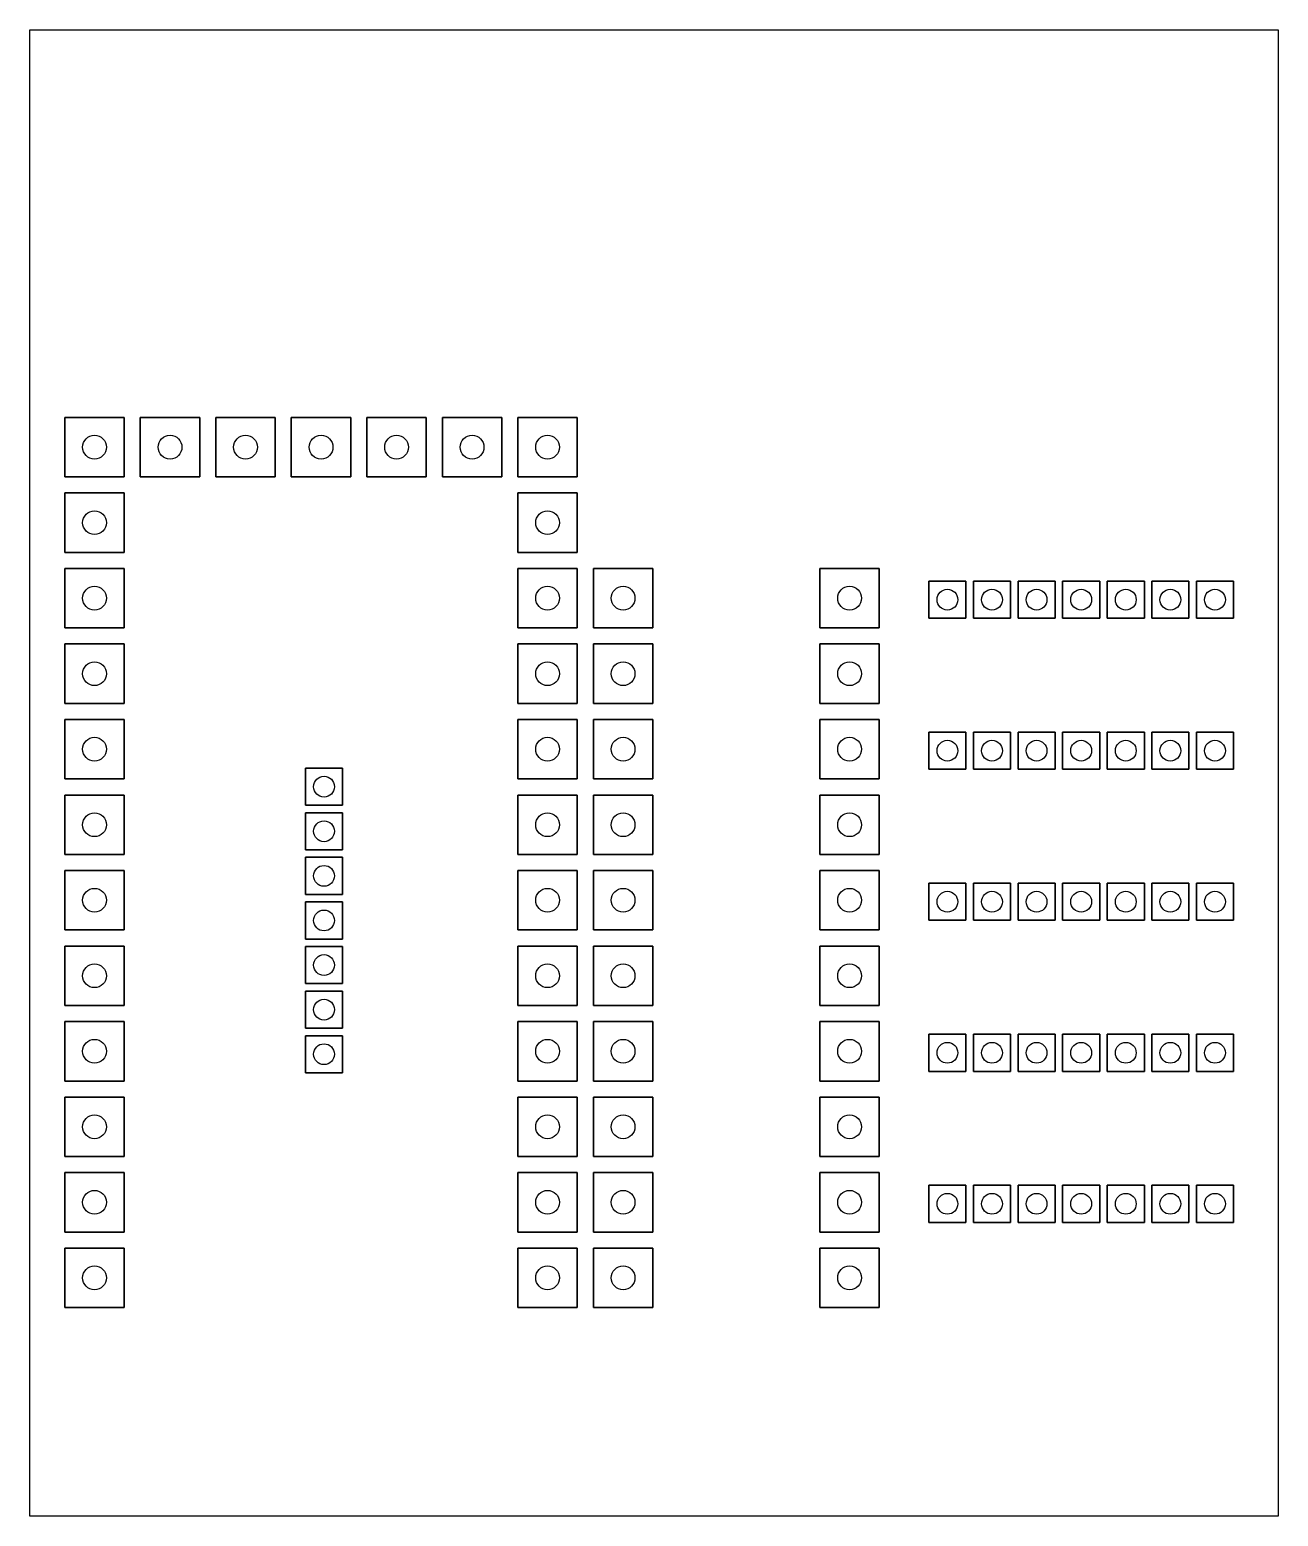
# Model space of a CAD drawing. Header units: millimetres. Extents: x -42 to 0, y 0 to 50.
import ezdxf

# ---------------------------------------------------------------- set-up
doc = ezdxf.new("R2010")
doc.units = ezdxf.units.MM
doc.layers.get('0').update_dxf_attribs({"linetype": 'CONTINUOUS'})

msp = doc.modelspace()

# ---------------------------------------------------------------- linework, layer by layer
for points in [[(-42, 0), (-42, 50), (0, 50), (0, 0)], [(-40.82, 34.96), (-40.82, 36.96), (-38.82, 36.96), (-38.82, 34.96)], [(-40.82, 36.96), (-40.82, 34.96), (-38.82, 34.96), (-38.82, 36.96)], [(-38.28, 34.96), (-38.28, 36.96), (-36.28, 36.96), (-36.28, 34.96)], [(-38.28, 36.96), (-38.28, 34.96), (-36.28, 34.96), (-36.28, 36.96)], [(-35.74, 34.96), (-35.74, 36.96), (-33.74, 36.96), (-33.74, 34.96)], [(-35.74, 36.96), (-35.74, 34.96), (-33.74, 34.96), (-33.74, 36.96)], [(-33.2, 34.96), (-33.2, 36.96), (-31.2, 36.96), (-31.2, 34.96)], [(-33.2, 36.96), (-33.2, 34.96), (-31.2, 34.96), (-31.2, 36.96)], [(-30.66, 34.96), (-30.66, 36.96), (-28.66, 36.96), (-28.66, 34.96)], [(-30.66, 36.96), (-30.66, 34.96), (-28.66, 34.96), (-28.66, 36.96)], [(-28.12, 34.96), (-28.12, 36.96), (-26.12, 36.96), (-26.12, 34.96)], [(-28.12, 36.96), (-28.12, 34.96), (-26.12, 34.96), (-26.12, 36.96)], [(-25.58, 34.96), (-25.58, 36.96), (-23.58, 36.96), (-23.58, 34.96)], [(-25.58, 36.96), (-25.58, 34.96), (-23.58, 34.96), (-23.58, 36.96)], [(-40.82, 32.42), (-40.82, 34.42), (-38.82, 34.42), (-38.82, 32.42)], [(-40.82, 34.42), (-40.82, 32.42), (-38.82, 32.42), (-38.82, 34.42)], [(-25.58, 32.42), (-25.58, 34.42), (-23.58, 34.42), (-23.58, 32.42)], [(-25.58, 34.42), (-25.58, 32.42), (-23.58, 32.42), (-23.58, 34.42)], [(-40.82, 29.88), (-40.82, 31.88), (-38.82, 31.88), (-38.82, 29.88)], [(-40.82, 31.88), (-40.82, 29.88), (-38.82, 29.88), (-38.82, 31.88)], [(-25.58, 29.88), (-25.58, 31.88), (-23.58, 31.88), (-23.58, 29.88)], [(-25.58, 31.88), (-25.58, 29.88), (-23.58, 29.88), (-23.58, 31.88)], [(-23.04, 29.88), (-23.04, 31.88), (-21.04, 31.88), (-21.04, 29.88)], [(-23.04, 31.88), (-23.04, 29.88), (-21.04, 29.88), (-21.04, 31.88)], [(-15.42, 29.88), (-15.42, 31.88), (-13.42, 31.88), (-13.42, 29.88)], [(-15.42, 31.88), (-15.42, 29.88), (-13.42, 29.88), (-13.42, 31.88)], [(-11.755, 30.205), (-11.755, 31.455), (-10.505, 31.455), (-10.505, 30.205)], [(-11.755, 31.455), (-11.755, 30.205), (-10.505, 30.205), (-10.505, 31.455)], [(-10.255, 30.205), (-10.255, 31.455), (-9.005, 31.455), (-9.005, 30.205)], [(-10.255, 31.455), (-10.255, 30.205), (-9.005, 30.205), (-9.005, 31.455)], [(-8.755, 30.205), (-8.755, 31.455), (-7.505, 31.455), (-7.505, 30.205)], [(-8.755, 31.455), (-8.755, 30.205), (-7.505, 30.205), (-7.505, 31.455)], [(-7.255, 30.205), (-7.255, 31.455), (-6.005, 31.455), (-6.005, 30.205)], [(-7.255, 31.455), (-7.255, 30.205), (-6.005, 30.205), (-6.005, 31.455)], [(-5.755, 30.205), (-5.755, 31.455), (-4.505, 31.455), (-4.505, 30.205)], [(-5.755, 31.455), (-5.755, 30.205), (-4.505, 30.205), (-4.505, 31.455)], [(-4.255, 30.205), (-4.255, 31.455), (-3.005, 31.455), (-3.005, 30.205)], [(-4.255, 31.455), (-4.255, 30.205), (-3.005, 30.205), (-3.005, 31.455)], [(-2.755, 30.205), (-2.755, 31.455), (-1.505, 31.455), (-1.505, 30.205)], [(-2.755, 31.455), (-2.755, 30.205), (-1.505, 30.205), (-1.505, 31.455)], [(-40.82, 27.34), (-40.82, 29.34), (-38.82, 29.34), (-38.82, 27.34)], [(-40.82, 29.34), (-40.82, 27.34), (-38.82, 27.34), (-38.82, 29.34)], [(-25.58, 27.34), (-25.58, 29.34), (-23.58, 29.34), (-23.58, 27.34)], [(-25.58, 29.34), (-25.58, 27.34), (-23.58, 27.34), (-23.58, 29.34)], [(-23.04, 27.34), (-23.04, 29.34), (-21.04, 29.34), (-21.04, 27.34)], [(-23.04, 29.34), (-23.04, 27.34), (-21.04, 27.34), (-21.04, 29.34)], [(-15.42, 27.34), (-15.42, 29.34), (-13.42, 29.34), (-13.42, 27.34)], [(-15.42, 29.34), (-15.42, 27.34), (-13.42, 27.34), (-13.42, 29.34)], [(-40.82, 24.8), (-40.82, 26.8), (-38.82, 26.8), (-38.82, 24.8)], [(-40.82, 26.8), (-40.82, 24.8), (-38.82, 24.8), (-38.82, 26.8)], [(-25.58, 24.8), (-25.58, 26.8), (-23.58, 26.8), (-23.58, 24.8)], [(-25.58, 26.8), (-25.58, 24.8), (-23.58, 24.8), (-23.58, 26.8)], [(-23.04, 24.8), (-23.04, 26.8), (-21.04, 26.8), (-21.04, 24.8)], [(-23.04, 26.8), (-23.04, 24.8), (-21.04, 24.8), (-21.04, 26.8)], [(-15.42, 24.8), (-15.42, 26.8), (-13.42, 26.8), (-13.42, 24.8)], [(-15.42, 26.8), (-15.42, 24.8), (-13.42, 24.8), (-13.42, 26.8)], [(-11.755, 25.125), (-11.755, 26.375), (-10.505, 26.375), (-10.505, 25.125)], [(-11.755, 26.375), (-11.755, 25.125), (-10.505, 25.125), (-10.505, 26.375)], [(-10.255, 25.125), (-10.255, 26.375), (-9.005, 26.375), (-9.005, 25.125)], [(-10.255, 26.375), (-10.255, 25.125), (-9.005, 25.125), (-9.005, 26.375)], [(-8.755, 25.125), (-8.755, 26.375), (-7.505, 26.375), (-7.505, 25.125)], [(-8.755, 26.375), (-8.755, 25.125), (-7.505, 25.125), (-7.505, 26.375)], [(-7.255, 25.125), (-7.255, 26.375), (-6.005, 26.375), (-6.005, 25.125)], [(-7.255, 26.375), (-7.255, 25.125), (-6.005, 25.125), (-6.005, 26.375)], [(-5.755, 25.125), (-5.755, 26.375), (-4.505, 26.375), (-4.505, 25.125)], [(-5.755, 26.375), (-5.755, 25.125), (-4.505, 25.125), (-4.505, 26.375)], [(-4.255, 25.125), (-4.255, 26.375), (-3.005, 26.375), (-3.005, 25.125)], [(-4.255, 26.375), (-4.255, 25.125), (-3.005, 25.125), (-3.005, 26.375)], [(-2.755, 25.125), (-2.755, 26.375), (-1.505, 26.375), (-1.505, 25.125)], [(-2.755, 26.375), (-2.755, 25.125), (-1.505, 25.125), (-1.505, 26.375)], [(-32.725, 23.915), (-32.725, 25.165), (-31.475, 25.165), (-31.475, 23.915)], [(-32.725, 25.165), (-32.725, 23.915), (-31.475, 23.915), (-31.475, 25.165)], [(-40.82, 22.26), (-40.82, 24.26), (-38.82, 24.26), (-38.82, 22.26)], [(-40.82, 24.26), (-40.82, 22.26), (-38.82, 22.26), (-38.82, 24.26)], [(-25.58, 22.26), (-25.58, 24.26), (-23.58, 24.26), (-23.58, 22.26)], [(-25.58, 24.26), (-25.58, 22.26), (-23.58, 22.26), (-23.58, 24.26)], [(-23.04, 22.26), (-23.04, 24.26), (-21.04, 24.26), (-21.04, 22.26)], [(-23.04, 24.26), (-23.04, 22.26), (-21.04, 22.26), (-21.04, 24.26)], [(-15.42, 22.26), (-15.42, 24.26), (-13.42, 24.26), (-13.42, 22.26)], [(-15.42, 24.26), (-15.42, 22.26), (-13.42, 22.26), (-13.42, 24.26)], [(-32.725, 22.415), (-32.725, 23.665), (-31.475, 23.665), (-31.475, 22.415)], [(-32.725, 23.665), (-32.725, 22.415), (-31.475, 22.415), (-31.475, 23.665)], [(-32.725, 20.915), (-32.725, 22.165), (-31.475, 22.165), (-31.475, 20.915)], [(-32.725, 22.165), (-32.725, 20.915), (-31.475, 20.915), (-31.475, 22.165)], [(-40.82, 19.72), (-40.82, 21.72), (-38.82, 21.72), (-38.82, 19.72)], [(-40.82, 21.72), (-40.82, 19.72), (-38.82, 19.72), (-38.82, 21.72)], [(-25.58, 19.72), (-25.58, 21.72), (-23.58, 21.72), (-23.58, 19.72)], [(-25.58, 21.72), (-25.58, 19.72), (-23.58, 19.72), (-23.58, 21.72)], [(-23.04, 19.72), (-23.04, 21.72), (-21.04, 21.72), (-21.04, 19.72)], [(-23.04, 21.72), (-23.04, 19.72), (-21.04, 19.72), (-21.04, 21.72)], [(-15.42, 19.72), (-15.42, 21.72), (-13.42, 21.72), (-13.42, 19.72)], [(-15.42, 21.72), (-15.42, 19.72), (-13.42, 19.72), (-13.42, 21.72)], [(-11.755, 20.045), (-11.755, 21.295), (-10.505, 21.295), (-10.505, 20.045)], [(-11.755, 21.295), (-11.755, 20.045), (-10.505, 20.045), (-10.505, 21.295)], [(-10.255, 20.045), (-10.255, 21.295), (-9.005, 21.295), (-9.005, 20.045)], [(-10.255, 21.295), (-10.255, 20.045), (-9.005, 20.045), (-9.005, 21.295)], [(-8.755, 20.045), (-8.755, 21.295), (-7.505, 21.295), (-7.505, 20.045)], [(-8.755, 21.295), (-8.755, 20.045), (-7.505, 20.045), (-7.505, 21.295)], [(-7.255, 20.045), (-7.255, 21.295), (-6.005, 21.295), (-6.005, 20.045)], [(-7.255, 21.295), (-7.255, 20.045), (-6.005, 20.045), (-6.005, 21.295)], [(-5.755, 20.045), (-5.755, 21.295), (-4.505, 21.295), (-4.505, 20.045)], [(-5.755, 21.295), (-5.755, 20.045), (-4.505, 20.045), (-4.505, 21.295)], [(-4.255, 20.045), (-4.255, 21.295), (-3.005, 21.295), (-3.005, 20.045)], [(-4.255, 21.295), (-4.255, 20.045), (-3.005, 20.045), (-3.005, 21.295)], [(-2.755, 20.045), (-2.755, 21.295), (-1.505, 21.295), (-1.505, 20.045)], [(-2.755, 21.295), (-2.755, 20.045), (-1.505, 20.045), (-1.505, 21.295)], [(-32.725, 19.415), (-32.725, 20.665), (-31.475, 20.665), (-31.475, 19.415)], [(-32.725, 20.665), (-32.725, 19.415), (-31.475, 19.415), (-31.475, 20.665)], [(-40.82, 17.18), (-40.82, 19.18), (-38.82, 19.18), (-38.82, 17.18)], [(-40.82, 19.18), (-40.82, 17.18), (-38.82, 17.18), (-38.82, 19.18)], [(-32.725, 17.915), (-32.725, 19.165), (-31.475, 19.165), (-31.475, 17.915)], [(-32.725, 19.165), (-32.725, 17.915), (-31.475, 17.915), (-31.475, 19.165)], [(-25.58, 17.18), (-25.58, 19.18), (-23.58, 19.18), (-23.58, 17.18)], [(-25.58, 19.18), (-25.58, 17.18), (-23.58, 17.18), (-23.58, 19.18)], [(-23.04, 17.18), (-23.04, 19.18), (-21.04, 19.18), (-21.04, 17.18)], [(-23.04, 19.18), (-23.04, 17.18), (-21.04, 17.18), (-21.04, 19.18)], [(-15.42, 17.18), (-15.42, 19.18), (-13.42, 19.18), (-13.42, 17.18)], [(-15.42, 19.18), (-15.42, 17.18), (-13.42, 17.18), (-13.42, 19.18)], [(-32.725, 16.415), (-32.725, 17.665), (-31.475, 17.665), (-31.475, 16.415)], [(-32.725, 16.415), (-32.725, 17.665), (-31.475, 17.665), (-31.475, 16.415)], [(-32.725, 17.665), (-32.725, 16.415), (-31.475, 16.415), (-31.475, 17.665)], [(-40.82, 14.64), (-40.82, 16.64), (-38.82, 16.64), (-38.82, 14.64)], [(-40.82, 16.64), (-40.82, 14.64), (-38.82, 14.64), (-38.82, 16.64)], [(-25.58, 14.64), (-25.58, 16.64), (-23.58, 16.64), (-23.58, 14.64)], [(-25.58, 16.64), (-25.58, 14.64), (-23.58, 14.64), (-23.58, 16.64)], [(-23.04, 14.64), (-23.04, 16.64), (-21.04, 16.64), (-21.04, 14.64)], [(-23.04, 16.64), (-23.04, 14.64), (-21.04, 14.64), (-21.04, 16.64)], [(-15.42, 14.64), (-15.42, 16.64), (-13.42, 16.64), (-13.42, 14.64)], [(-15.42, 16.64), (-15.42, 14.64), (-13.42, 14.64), (-13.42, 16.64)], [(-32.725, 14.915), (-32.725, 16.165), (-31.475, 16.165), (-31.475, 14.915)], [(-32.725, 16.165), (-32.725, 14.915), (-31.475, 14.915), (-31.475, 16.165)], [(-11.755, 14.965), (-11.755, 16.215), (-10.505, 16.215), (-10.505, 14.965)], [(-11.755, 16.215), (-11.755, 14.965), (-10.505, 14.965), (-10.505, 16.215)], [(-10.255, 14.965), (-10.255, 16.215), (-9.005, 16.215), (-9.005, 14.965)], [(-10.255, 16.215), (-10.255, 14.965), (-9.005, 14.965), (-9.005, 16.215)], [(-8.755, 14.965), (-8.755, 16.215), (-7.505, 16.215), (-7.505, 14.965)], [(-8.755, 16.215), (-8.755, 14.965), (-7.505, 14.965), (-7.505, 16.215)], [(-7.255, 14.965), (-7.255, 16.215), (-6.005, 16.215), (-6.005, 14.965)], [(-7.255, 16.215), (-7.255, 14.965), (-6.005, 14.965), (-6.005, 16.215)], [(-5.755, 14.965), (-5.755, 16.215), (-4.505, 16.215), (-4.505, 14.965)], [(-5.755, 16.215), (-5.755, 14.965), (-4.505, 14.965), (-4.505, 16.215)], [(-4.255, 14.965), (-4.255, 16.215), (-3.005, 16.215), (-3.005, 14.965)], [(-4.255, 16.215), (-4.255, 14.965), (-3.005, 14.965), (-3.005, 16.215)], [(-2.755, 14.965), (-2.755, 16.215), (-1.505, 16.215), (-1.505, 14.965)], [(-2.755, 16.215), (-2.755, 14.965), (-1.505, 14.965), (-1.505, 16.215)], [(-40.82, 12.1), (-40.82, 14.1), (-38.82, 14.1), (-38.82, 12.1)], [(-40.82, 14.1), (-40.82, 12.1), (-38.82, 12.1), (-38.82, 14.1)], [(-25.58, 12.1), (-25.58, 14.1), (-23.58, 14.1), (-23.58, 12.1)], [(-25.58, 14.1), (-25.58, 12.1), (-23.58, 12.1), (-23.58, 14.1)], [(-23.04, 12.1), (-23.04, 14.1), (-21.04, 14.1), (-21.04, 12.1)], [(-23.04, 14.1), (-23.04, 12.1), (-21.04, 12.1), (-21.04, 14.1)], [(-15.42, 12.1), (-15.42, 14.1), (-13.42, 14.1), (-13.42, 12.1)], [(-15.42, 14.1), (-15.42, 12.1), (-13.42, 12.1), (-13.42, 14.1)], [(-40.82, 9.56), (-40.82, 11.56), (-38.82, 11.56), (-38.82, 9.56)], [(-40.82, 11.56), (-40.82, 9.56), (-38.82, 9.56), (-38.82, 11.56)], [(-25.58, 9.56), (-25.58, 11.56), (-23.58, 11.56), (-23.58, 9.56)], [(-25.58, 11.56), (-25.58, 9.56), (-23.58, 9.56), (-23.58, 11.56)], [(-23.04, 9.56), (-23.04, 11.56), (-21.04, 11.56), (-21.04, 9.56)], [(-23.04, 11.56), (-23.04, 9.56), (-21.04, 9.56), (-21.04, 11.56)], [(-15.42, 9.56), (-15.42, 11.56), (-13.42, 11.56), (-13.42, 9.56)], [(-15.42, 11.56), (-15.42, 9.56), (-13.42, 9.56), (-13.42, 11.56)], [(-11.755, 9.885), (-11.755, 11.135), (-10.505, 11.135), (-10.505, 9.885)], [(-11.755, 11.135), (-11.755, 9.885), (-10.505, 9.885), (-10.505, 11.135)], [(-10.255, 9.885), (-10.255, 11.135), (-9.005, 11.135), (-9.005, 9.885)], [(-10.255, 11.135), (-10.255, 9.885), (-9.005, 9.885), (-9.005, 11.135)], [(-8.755, 9.885), (-8.755, 11.135), (-7.505, 11.135), (-7.505, 9.885)], [(-8.755, 11.135), (-8.755, 9.885), (-7.505, 9.885), (-7.505, 11.135)], [(-7.255, 9.885), (-7.255, 11.135), (-6.005, 11.135), (-6.005, 9.885)], [(-7.255, 11.135), (-7.255, 9.885), (-6.005, 9.885), (-6.005, 11.135)], [(-5.755, 9.885), (-5.755, 11.135), (-4.505, 11.135), (-4.505, 9.885)], [(-5.755, 11.135), (-5.755, 9.885), (-4.505, 9.885), (-4.505, 11.135)], [(-4.255, 9.885), (-4.255, 11.135), (-3.005, 11.135), (-3.005, 9.885)], [(-4.255, 11.135), (-4.255, 9.885), (-3.005, 9.885), (-3.005, 11.135)], [(-2.755, 9.885), (-2.755, 11.135), (-1.505, 11.135), (-1.505, 9.885)], [(-2.755, 11.135), (-2.755, 9.885), (-1.505, 9.885), (-1.505, 11.135)], [(-40.82, 7.02), (-40.82, 9.02), (-38.82, 9.02), (-38.82, 7.02)], [(-40.82, 9.02), (-40.82, 7.02), (-38.82, 7.02), (-38.82, 9.02)], [(-25.58, 7.02), (-25.58, 9.02), (-23.58, 9.02), (-23.58, 7.02)], [(-25.58, 9.02), (-25.58, 7.02), (-23.58, 7.02), (-23.58, 9.02)], [(-23.04, 7.02), (-23.04, 9.02), (-21.04, 9.02), (-21.04, 7.02)], [(-23.04, 9.02), (-23.04, 7.02), (-21.04, 7.02), (-21.04, 9.02)], [(-15.42, 7.02), (-15.42, 9.02), (-13.42, 9.02), (-13.42, 7.02)], [(-15.42, 9.02), (-15.42, 7.02), (-13.42, 7.02), (-13.42, 9.02)]]:
    msp.add_lwpolyline(points, close=True)
for centre, radius in [((-39.82, 35.96), 0.4), ((-37.28, 35.96), 0.4), ((-34.74, 35.96), 0.4), ((-32.2, 35.96), 0.4), ((-29.66, 35.96), 0.4), ((-27.12, 35.96), 0.4), ((-24.58, 35.96), 0.4), ((-39.82, 33.42), 0.4), ((-24.58, 33.42), 0.4), ((-39.82, 30.88), 0.4), ((-24.58, 30.88), 0.4), ((-22.04, 30.88), 0.4), ((-14.42, 30.88), 0.4), ((-11.13, 30.83), 0.35), ((-9.63, 30.83), 0.35), ((-8.13, 30.83), 0.35), ((-6.63, 30.83), 0.35), ((-5.13, 30.83), 0.35), ((-3.63, 30.83), 0.35), ((-2.13, 30.83), 0.35), ((-39.82, 28.34), 0.4), ((-24.58, 28.34), 0.4), ((-22.04, 28.34), 0.4), ((-14.42, 28.34), 0.4), ((-39.82, 25.8), 0.4), ((-24.58, 25.8), 0.4), ((-22.04, 25.8), 0.4), ((-14.42, 25.8), 0.4), ((-11.13, 25.75), 0.35), ((-9.63, 25.75), 0.35), ((-8.13, 25.75), 0.35), ((-6.63, 25.75), 0.35), ((-5.13, 25.75), 0.35), ((-3.63, 25.75), 0.35), ((-2.13, 25.75), 0.35), ((-32.1, 24.54), 0.35), ((-39.82, 23.26), 0.4), ((-24.58, 23.26), 0.4), ((-22.04, 23.26), 0.4), ((-14.42, 23.26), 0.4), ((-32.1, 23.04), 0.35), ((-32.1, 21.54), 0.35), ((-39.82, 20.72), 0.4), ((-24.58, 20.72), 0.4), ((-22.04, 20.72), 0.4), ((-14.42, 20.72), 0.4), ((-11.13, 20.67), 0.35), ((-9.63, 20.67), 0.35), ((-8.13, 20.67), 0.35), ((-6.63, 20.67), 0.35), ((-5.13, 20.67), 0.35), ((-3.63, 20.67), 0.35), ((-2.13, 20.67), 0.35), ((-32.1, 20.04), 0.35), ((-39.82, 18.18), 0.4), ((-32.1, 18.54), 0.35), ((-24.58, 18.18), 0.4), ((-22.04, 18.18), 0.4), ((-14.42, 18.18), 0.4), ((-32.1, 17.04), 0.35), ((-32.1, 17.04), 0.35), ((-39.82, 15.64), 0.4), ((-24.58, 15.64), 0.4), ((-22.04, 15.64), 0.4), ((-14.42, 15.64), 0.4), ((-32.1, 15.54), 0.35), ((-11.13, 15.59), 0.35), ((-9.63, 15.59), 0.35), ((-8.13, 15.59), 0.35), ((-6.63, 15.59), 0.35), ((-5.13, 15.59), 0.35), ((-3.63, 15.59), 0.35), ((-2.13, 15.59), 0.35), ((-39.82, 13.1), 0.4), ((-24.58, 13.1), 0.4), ((-22.04, 13.1), 0.4), ((-14.42, 13.1), 0.4), ((-39.82, 10.56), 0.4), ((-24.58, 10.56), 0.4), ((-22.04, 10.56), 0.4), ((-14.42, 10.56), 0.4), ((-11.13, 10.51), 0.35), ((-9.63, 10.51), 0.35), ((-8.13, 10.51), 0.35), ((-6.63, 10.51), 0.35), ((-5.13, 10.51), 0.35), ((-3.63, 10.51), 0.35), ((-2.13, 10.51), 0.35), ((-39.82, 8.02), 0.4), ((-24.58, 8.02), 0.4), ((-22.04, 8.02), 0.4), ((-14.42, 8.02), 0.4)]:
    msp.add_circle(centre, radius)

doc.saveas('drawing.dxf')
